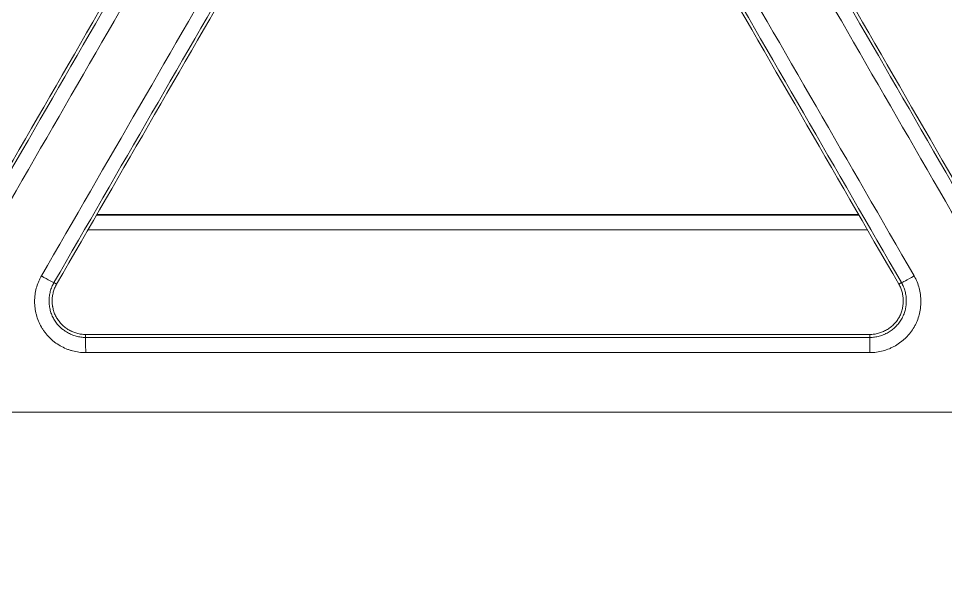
# Model space of a CAD drawing. Header units: inches. Extents: x 405346 to 489838, y -25612 to 14934.
# Drawn here: x 467351.78 to 467382.01, y 4072.75 to 4090.9 of the extents above; entities that cross this region are included whole.
import ezdxf

# ---------------------------------------------------------------- set-up
doc = ezdxf.new("R2010")
doc.units = ezdxf.units.IN
doc.header["$LTSCALE"] = 200
doc.header["$MEASUREMENT"] = 0
doc.linetypes.add('DH-HID2', pattern=[1.2, 0.8, -0.4])
doc.layers.add('FU-FURM', color=251, linetype='DH-HID2')
doc.layers.add('SS-EQ', color=2, linetype='Continuous', lineweight=20)

# ---------------------------------------------------------------- blocks, each defined once
blk = doc.blocks.new('FLLLL')
at = {"layer": 'FU-FURM'}
blk.add_arc((467631.305, 3335.773), 213.601, 91.35671, 179.233, dxfattribs=at)
blk = doc.blocks.new('4way무풍')
at = {"layer": 'SS-EQ'}
for p, q in [((134.925, -236.95), (110.05, -236.95)), ((134.907, -236.925), (110.065, -236.925)), ((109.777, -237.424), (135.198, -237.424)), ((108.667, -239.148), (108.754, -239.198)), ((136.224, -239.198), (136.311, -239.148)), ((109.701, -240.839), (109.701, -240.938)), ((135.276, -240.938), (135.276, -240.839))]:
    blk.add_line(p, q, dxfattribs=at)
for centre, major_axis, ratio, start_param, end_param in [((108.257, -238.91), (-0.41, 0.237), 0.035771, 1.59542, 3.106664), ((136.72, -238.91), (-0.41, -0.237), 0.038521, 0.034933, 1.553953), ((109.701, -241.412), (0, -0.474), 0.003386, 1.52678, 3.10667), ((135.276, -241.412), (0, -0.474), 0.004454, 1.528103, 3.106647)]:
    blk.add_ellipse(centre, major_axis=major_axis, ratio=ratio, start_param=start_param, end_param=end_param, dxfattribs=at)
for points, knots in [([(346.359, 0), (346.359, -27.812), (346.359, -55.624), (346.359, -97.341), (346.359, -111.247), (346.359, -139.059), (346.359, -152.965), (346.359, -180.777), (346.359, -194.683), (346.359, -222.494), (346.359, -236.4), (346.359, -257.259), (346.358, -264.212), (346.359, -272.903), (346.359, -274.641), (346.359, -277.249), (346.359, -278.118), (346.358, -279.856), (346.358, -280.725), (346.358, -282.029), (346.358, -282.463), (346.358, -283.333), (346.359, -283.767), (346.359, -284.419), (346.359, -284.636), (346.359, -285.071), (346.358, -285.288), (346.355, -285.723), (346.353, -285.94), (346.346, -286.374), (346.341, -286.592), (346.322, -287.243), (346.305, -287.678), (346.262, -288.546), (346.236, -288.98), (346.174, -289.849), (346.138, -290.283), (346.078, -290.934), (346.057, -291.151), (346.012, -291.585), (345.894, -292.666), (345.748, -293.741), (345.479, -295.45), (345.327, -296.299), (344.817, -298.834), (344.407, -300.505), (343.687, -302.982), (343.172, -304.624), (342.294, -307.059), (341.638, -308.663), (341.119, -309.858), (340.941, -310.256), (340.714, -310.751), (340.668, -310.85), (340.576, -311.047), (340.437, -311.343), (339.919, -312.422), (339.029, -314.158), (338.177, -315.66), (336.854, -317.881), (335.912, -319.32), (334.41, -321.418), (333.379, -322.796), (331.741, -324.801), (330.589, -326.095), (329.702, -327.051), (329.403, -327.366), (329.024, -327.758), (328.947, -327.836), (328.795, -327.992), (328.566, -328.224), (327.719, -329.07), (326.303, -330.412), (324.35, -332.111), (322.332, -333.722), (320.944, -334.738), (319.535, -335.724), (318.819, -336.202), (317.367, -337.13), (315.893, -338.028), (314.376, -338.866), (313.222, -339.473), (312.835, -339.671), (312.249, -339.963), (312.054, -340.059), (311.662, -340.249), (309.896, -341.094), (308.103, -341.848), (305.68, -342.75), (304.055, -343.316), (302.408, -343.813), (299.923, -344.506), (298.245, -344.898), (295.697, -345.382), (294.842, -345.525), (293.766, -345.682), (293.551, -345.712), (293.12, -345.771), (292.903, -345.799), (292.254, -345.88), (291.821, -345.929), (290.523, -346.062), (289.657, -346.132), (288.357, -346.21), (287.924, -346.232), (287.057, -346.265), (286.624, -346.277), (285.974, -346.288), (285.757, -346.291), (285.323, -346.293), (285.107, -346.294), (284.673, -346.294), (284.456, -346.294), (284.023, -346.294), (283.806, -346.293), (283.156, -346.293), (282.722, -346.293), (281.855, -346.293), (281.421, -346.293), (280.121, -346.293), (279.253, -346.294), (277.519, -346.294), (276.652, -346.294), (274.051, -346.294), (272.316, -346.294), (267.113, -346.294), (263.645, -346.293), (256.708, -346.293), (253.239, -346.294), (242.833, -346.294), (235.896, -346.294), (222.022, -346.294), (215.084, -346.294), (194.273, -346.294), (180.399, -346.294), (152.65, -346.294), (138.775, -346.294), (111.027, -346.294), (97.152, -346.294), (69.404, -346.294), (55.529, -346.294), (34.718, -346.294), (27.78, -346.294), (13.906, -346.294), (6.969, -346.294), (0.032, -346.294)], [0, 0, 0, 0, 0.125, 0.125, 0.1875, 0.1875, 0.25, 0.25, 0.3125, 0.3125, 0.375, 0.375, 0.40625, 0.40625, 0.414063, 0.414063, 0.417969, 0.417969, 0.421875, 0.421875, 0.423828, 0.423828, 0.425781, 0.425781, 0.426758, 0.426758, 0.427734, 0.427734, 0.428711, 0.428711, 0.429688, 0.429688, 0.431641, 0.431641, 0.433594, 0.433594, 0.435547, 0.435547, 0.436523, 0.436523, 0.4375, 0.441406, 0.441406, 0.445313, 0.445313, 0.453125, 0.453125, 0.457031, 0.460938, 0.464844, 0.464844, 0.466797, 0.466797, 0.467285, 0.467285, 0.467773, 0.46875, 0.472656, 0.476563, 0.476563, 0.484375, 0.484375, 0.488281, 0.492188, 0.496094, 0.496094, 0.498047, 0.498047, 0.498535, 0.498535, 0.499023, 0.5, 0.503906, 0.507813, 0.511719, 0.515625, 0.515625, 0.519531, 0.519531, 0.523438, 0.527344, 0.527344, 0.529297, 0.529297, 0.530273, 0.530273, 0.53125, 0.539063, 0.539063, 0.542969, 0.546875, 0.546875, 0.554688, 0.554688, 0.558594, 0.558594, 0.55957, 0.55957, 0.560547, 0.560547, 0.5625, 0.5625, 0.566406, 0.566406, 0.568359, 0.568359, 0.570313, 0.570313, 0.571289, 0.571289, 0.572266, 0.572266, 0.573242, 0.573242, 0.574219, 0.574219, 0.576172, 0.576172, 0.578125, 0.578125, 0.582031, 0.582031, 0.585938, 0.585938, 0.59375, 0.59375, 0.609375, 0.609375, 0.625, 0.625, 0.65625, 0.65625, 0.6875, 0.6875, 0.75, 0.75, 0.8125, 0.8125, 0.875, 0.875, 0.9375, 0.9375, 0.96875, 0.96875, 1, 1, 1, 1]), ([(0.032, -345.099), (6.961, -345.099), (13.891, -345.099), (27.75, -345.099), (34.679, -345.099), (55.467, -345.099), (69.326, -345.098), (97.044, -345.098), (110.903, -345.097), (138.621, -345.096), (152.48, -345.096), (180.197, -345.094), (194.056, -345.092), (214.845, -345.09), (221.774, -345.089), (235.633, -345.086), (242.562, -345.085), (256.421, -345.082), (263.351, -345.081), (272.013, -345.079), (273.745, -345.079), (276.343, -345.079), (277.21, -345.078), (278.942, -345.078), (279.808, -345.077), (281.107, -345.076), (281.541, -345.076), (282.407, -345.076), (282.84, -345.076), (283.706, -345.076), (284.139, -345.076), (284.789, -345.074), (285.005, -345.074), (285.438, -345.071), (285.655, -345.069), (286.304, -345.06), (286.737, -345.049), (287.602, -345.017), (288.034, -344.997), (289.33, -344.922), (290.194, -344.853), (291.488, -344.722), (291.92, -344.673), (292.566, -344.593), (292.782, -344.566), (293.212, -344.508), (294.286, -344.358), (295.351, -344.18), (297.891, -343.699), (299.563, -343.307), (302.039, -342.615), (303.679, -342.118), (305.297, -341.551), (307.709, -340.648), (309.296, -339.976), (311.056, -339.138), (311.349, -338.996), (311.641, -338.853), (311.836, -338.756), (311.933, -338.707), (312.418, -338.464), (312.803, -338.265), (313.951, -337.656), (314.704, -337.236), (316.19, -336.364), (316.921, -335.913), (318.363, -334.982), (319.073, -334.502), (320.472, -333.511), (321.849, -332.491), (323.849, -330.872), (325.784, -329.163), (327.03, -327.964), (327.795, -327.195), (327.947, -327.041), (328.25, -326.729), (328.401, -326.573), (328.849, -326.102), (329.145, -325.785), (330.019, -324.826), (331.153, -323.527), (332.763, -321.515), (333.776, -320.132), (334.759, -318.728), (335.235, -318.016), (336.157, -316.57), (336.603, -315.837), (337.465, -314.35), (338.296, -312.842), (339.065, -311.291), (339.481, -310.406), (339.527, -310.308), (339.618, -310.111), (339.754, -309.815), (340.065, -309.123), (340.322, -308.527), (340.821, -307.331), (341.451, -305.727), (342.288, -303.291), (342.776, -301.648), (343.454, -299.169), (343.836, -297.496), (344.302, -294.959), (344.439, -294.108), (344.619, -292.825), (344.702, -292.181), (344.786, -291.427), (344.82, -291.104), (344.842, -290.888), (344.853, -290.779), (344.946, -289.807), (345.01, -288.942), (345.078, -287.644), (345.096, -287.212), (345.116, -286.563), (345.122, -286.347), (345.13, -285.914), (345.133, -285.698), (345.138, -285.266), (345.139, -285.049), (345.14, -284.617), (345.14, -284.4), (345.141, -283.752), (345.141, -283.319), (345.141, -282.67), (345.141, -282.454), (345.141, -282.021), (345.141, -281.805), (345.142, -281.156), (345.142, -280.724), (345.143, -279.426), (345.143, -278.561), (345.144, -276.831), (345.144, -275.966), (345.145, -273.37), (345.145, -271.64), (345.146, -262.989), (345.148, -256.069), (345.152, -235.306), (345.154, -221.465), (345.157, -193.782), (345.159, -179.94), (345.161, -152.257), (345.161, -138.416), (345.162, -110.732), (345.163, -69.208), (345.164, -27.683), (345.164, 0)], [0, 0, 0, 0, 0.03125, 0.03125, 0.0625, 0.0625, 0.125, 0.125, 0.1875, 0.1875, 0.25, 0.25, 0.3125, 0.3125, 0.34375, 0.34375, 0.375, 0.375, 0.40625, 0.40625, 0.414063, 0.414063, 0.417969, 0.417969, 0.421875, 0.421875, 0.423828, 0.423828, 0.425781, 0.425781, 0.427734, 0.427734, 0.428711, 0.428711, 0.429688, 0.429688, 0.431641, 0.431641, 0.433594, 0.433594, 0.4375, 0.4375, 0.439453, 0.439453, 0.44043, 0.44043, 0.441406, 0.445313, 0.445313, 0.453125, 0.453125, 0.457031, 0.460938, 0.460938, 0.46875, 0.46875, 0.469727, 0.470215, 0.470215, 0.470703, 0.470703, 0.472656, 0.472656, 0.476563, 0.476563, 0.480469, 0.480469, 0.484375, 0.484375, 0.488281, 0.492188, 0.496094, 0.5, 0.5, 0.500977, 0.500977, 0.501953, 0.501953, 0.503906, 0.503906, 0.507813, 0.511719, 0.515625, 0.515625, 0.519531, 0.519531, 0.523438, 0.523438, 0.527344, 0.53125, 0.53125, 0.531738, 0.531738, 0.532227, 0.533203, 0.535156, 0.535156, 0.539063, 0.542969, 0.546875, 0.546875, 0.554688, 0.554688, 0.558594, 0.558594, 0.560547, 0.561523, 0.562012, 0.562012, 0.5625, 0.5625, 0.566406, 0.566406, 0.568359, 0.568359, 0.569336, 0.569336, 0.570313, 0.570313, 0.571289, 0.571289, 0.572266, 0.572266, 0.574219, 0.574219, 0.575195, 0.575195, 0.576172, 0.576172, 0.578125, 0.578125, 0.582031, 0.582031, 0.585938, 0.585938, 0.59375, 0.59375, 0.625, 0.625, 0.6875, 0.6875, 0.75, 0.75, 0.8125, 0.8125, 0.875, 1, 1, 1, 1]), ([(105.938, -237.572), (108.069, -233.881), (110.2, -230.19), (114.463, -222.807), (116.594, -219.116), (118.726, -215.424)], [0, 0, 0, 0, 0.5, 0.5, 1, 1, 1, 1]), ([(106.024, -237.622), (108.155, -233.931), (110.286, -230.24), (114.549, -222.857), (116.68, -219.165), (118.812, -215.474)], [0, 0, 0, 0, 0.5, 0.5, 1, 1, 1, 1]), ([(119.224, -215.727), (117.093, -219.419), (114.961, -223.111), (110.699, -230.495), (108.567, -234.187), (106.436, -237.879)], [0, 0, 0, 0, 0.5, 0.5, 1, 1, 1, 1]), ([(108.259, -238.931), (110.39, -235.239), (112.521, -231.548), (116.784, -224.164), (118.915, -220.472), (121.047, -216.779)], [0, 0, 0, 0, 0.5, 0.5, 1, 1, 1, 1]), ([(121.454, -216.999), (119.323, -220.691), (117.191, -224.383), (112.929, -231.765), (110.798, -235.457), (108.667, -239.148)], [0, 0, 0, 0, 0.5, 0.5, 1, 1, 1, 1]), ([(121.541, -217.049), (119.41, -220.741), (117.278, -224.433), (113.016, -231.816), (110.885, -235.507), (108.754, -239.198)], [0, 0, 0, 0, 0.5, 0.5, 1, 1, 1, 1]), ([(109.703, -241.433), (109.629, -241.433), (109.557, -241.428), (109.413, -241.408), (109.342, -241.394), (109.237, -241.365), (109.202, -241.355), (109.15, -241.337), (109.133, -241.331), (109.099, -241.318), (109.082, -241.311), (108.998, -241.276), (108.868, -241.211), (108.747, -241.131), (108.674, -241.075), (108.66, -241.064), (108.631, -241.041), (108.617, -241.029), (108.576, -240.993), (108.55, -240.968), (108.473, -240.892), (108.425, -240.838), (108.358, -240.751), (108.337, -240.722), (108.296, -240.661), (108.277, -240.63), (108.222, -240.535), (108.158, -240.405), (108.112, -240.268), (108.089, -240.179), (108.085, -240.162), (108.076, -240.126), (108.073, -240.108), (108.062, -240.054), (108.056, -240.018), (108.042, -239.91), (108.038, -239.838), (108.038, -239.729), (108.039, -239.675), (108.044, -239.62), (108.047, -239.584), (108.049, -239.566), (108.061, -239.475), (108.089, -239.332), (108.135, -239.195), (108.176, -239.094), (108.191, -239.061), (108.223, -238.995), (108.24, -238.963), (108.259, -238.931)], [0, 0, 0, 0, 0.0625, 0.0625, 0.125, 0.125, 0.15625, 0.15625, 0.171875, 0.171875, 0.1875, 0.1875, 0.25, 0.3125, 0.3125, 0.328125, 0.328125, 0.34375, 0.34375, 0.375, 0.375, 0.4375, 0.4375, 0.46875, 0.46875, 0.5, 0.5, 0.5625, 0.625, 0.625, 0.640625, 0.640625, 0.65625, 0.65625, 0.6875, 0.6875, 0.75, 0.75, 0.78125, 0.796875, 0.796875, 0.8125, 0.8125, 0.875, 0.9375, 0.9375, 0.96875, 0.96875, 1, 1, 1, 1]), ([(136.723, -238.93), (136.759, -238.994), (136.791, -239.059), (136.846, -239.193), (136.869, -239.262), (136.897, -239.367), (136.905, -239.402), (136.916, -239.456), (136.919, -239.474), (136.925, -239.51), (136.927, -239.529), (136.939, -239.619), (136.948, -239.763), (136.939, -239.908), (136.928, -239.999), (136.925, -240.017), (136.919, -240.053), (136.916, -240.071), (136.905, -240.125), (136.897, -240.16), (136.87, -240.265), (136.847, -240.334), (136.806, -240.435), (136.791, -240.468), (136.759, -240.533), (136.741, -240.566), (136.687, -240.661), (136.606, -240.781), (136.51, -240.89), (136.445, -240.954), (136.432, -240.967), (136.405, -240.992), (136.391, -241.004), (136.35, -241.04), (136.322, -241.063), (136.235, -241.129), (136.175, -241.169), (136.081, -241.224), (136.033, -241.25), (135.983, -241.273), (135.95, -241.288), (135.933, -241.296), (135.849, -241.331), (135.711, -241.378), (135.569, -241.407), (135.461, -241.422), (135.425, -241.426), (135.352, -241.431), (135.315, -241.432), (135.278, -241.432)], [0, 0, 0, 0, 0.0625, 0.0625, 0.125, 0.125, 0.15625, 0.15625, 0.171875, 0.171875, 0.1875, 0.1875, 0.25, 0.3125, 0.3125, 0.328125, 0.328125, 0.34375, 0.34375, 0.375, 0.375, 0.4375, 0.4375, 0.46875, 0.46875, 0.5, 0.5, 0.5625, 0.625, 0.625, 0.640625, 0.640625, 0.65625, 0.65625, 0.6875, 0.6875, 0.75, 0.75, 0.78125, 0.796875, 0.796875, 0.8125, 0.8125, 0.875, 0.9375, 0.9375, 0.96875, 0.96875, 1, 1, 1, 1]), ([(108.667, -239.148), (108.665, -239.15), (108.664, -239.153), (108.66, -239.159), (108.656, -239.168), (108.651, -239.176), (108.642, -239.194), (108.636, -239.205), (108.618, -239.241), (108.608, -239.265), (108.578, -239.337), (108.546, -239.435), (108.526, -239.537), (108.518, -239.602), (108.516, -239.615), (108.514, -239.641), (108.513, -239.654), (108.51, -239.693), (108.51, -239.719), (108.51, -239.797), (108.513, -239.849), (108.523, -239.926), (108.527, -239.952), (108.537, -240.003), (108.543, -240.029), (108.563, -240.104), (108.595, -240.203), (108.641, -240.296), (108.68, -240.364), (108.694, -240.386), (108.723, -240.429), (108.738, -240.451), (108.786, -240.512), (108.82, -240.551), (108.876, -240.605), (108.904, -240.632), (108.934, -240.657), (108.955, -240.674), (108.965, -240.682), (109.017, -240.722), (109.104, -240.779), (109.197, -240.825), (109.269, -240.856), (109.293, -240.865), (109.343, -240.882), (109.368, -240.89), (109.443, -240.91), (109.494, -240.921), (109.571, -240.931), (109.61, -240.935), (109.655, -240.938), (109.678, -240.938), (109.688, -240.938), (109.695, -240.938), (109.698, -240.938), (109.701, -240.938)], [0, 0, 0, 0, 0.003906, 0.003906, 0.007812, 0.015625, 0.015625, 0.03125, 0.03125, 0.0625, 0.0625, 0.125, 0.1875, 0.1875, 0.203125, 0.203125, 0.21875, 0.21875, 0.25, 0.25, 0.3125, 0.3125, 0.34375, 0.34375, 0.375, 0.375, 0.4375, 0.5, 0.5, 0.53125, 0.53125, 0.5625, 0.5625, 0.625, 0.625, 0.65625, 0.671875, 0.671875, 0.6875, 0.6875, 0.75, 0.8125, 0.8125, 0.84375, 0.84375, 0.875, 0.875, 0.9375, 0.9375, 0.96875, 0.984375, 0.992187, 0.996094, 0.996094, 1, 1, 1, 1]), ([(109.701, -240.839), (109.677, -240.839), (109.653, -240.839), (109.605, -240.835), (109.581, -240.833), (109.51, -240.823), (109.417, -240.804), (109.327, -240.773), (109.272, -240.75), (109.261, -240.745), (109.239, -240.735), (109.207, -240.719), (109.175, -240.702), (109.113, -240.667), (109.074, -240.64), (109.017, -240.597), (108.998, -240.582), (108.962, -240.55), (108.945, -240.534), (108.894, -240.484), (108.831, -240.412), (108.777, -240.333), (108.741, -240.271), (108.73, -240.25), (108.709, -240.207), (108.699, -240.185), (108.673, -240.119), (108.658, -240.074), (108.64, -240.005), (108.632, -239.97), (108.625, -239.935), (108.622, -239.911), (108.62, -239.899), (108.612, -239.84), (108.606, -239.745), (108.612, -239.65), (108.621, -239.579), (108.625, -239.555), (108.634, -239.508), (108.64, -239.485), (108.658, -239.415), (108.673, -239.37), (108.709, -239.282), (108.73, -239.24), (108.754, -239.198)], [0, 0, 0, 0, 0.03125, 0.03125, 0.0625, 0.0625, 0.125, 0.1875, 0.1875, 0.203125, 0.203125, 0.21875, 0.25, 0.25, 0.3125, 0.3125, 0.34375, 0.34375, 0.375, 0.375, 0.4375, 0.5, 0.5, 0.53125, 0.53125, 0.5625, 0.5625, 0.625, 0.625, 0.65625, 0.671875, 0.671875, 0.6875, 0.6875, 0.75, 0.8125, 0.8125, 0.84375, 0.84375, 0.875, 0.875, 0.9375, 0.9375, 1, 1, 1, 1]), ([(135.276, -240.938), (135.279, -240.938), (135.283, -240.938), (135.289, -240.938), (135.299, -240.938), (135.309, -240.938), (135.329, -240.937), (135.342, -240.937), (135.381, -240.934), (135.407, -240.931), (135.485, -240.92), (135.586, -240.899), (135.684, -240.865), (135.745, -240.84), (135.757, -240.835), (135.781, -240.824), (135.816, -240.807), (135.85, -240.789), (135.918, -240.75), (135.961, -240.721), (136.023, -240.674), (136.043, -240.657), (136.073, -240.631), (136.083, -240.623), (136.102, -240.605), (136.111, -240.596), (136.158, -240.55), (136.192, -240.511), (136.256, -240.429), (136.285, -240.386), (136.324, -240.318), (136.336, -240.295), (136.359, -240.248), (136.37, -240.224), (136.399, -240.152), (136.415, -240.103), (136.435, -240.028), (136.444, -239.99), (136.45, -239.951), (136.455, -239.925), (136.456, -239.912), (136.465, -239.848), (136.471, -239.744), (136.465, -239.641), (136.455, -239.563), (136.451, -239.537), (136.441, -239.486), (136.435, -239.46), (136.415, -239.385), (136.399, -239.336), (136.369, -239.264), (136.354, -239.228), (136.333, -239.188), (136.322, -239.168), (136.317, -239.159), (136.314, -239.153), (136.312, -239.15), (136.311, -239.148)], [0, 0, 0, 0, 0.003906, 0.003906, 0.007813, 0.015625, 0.015625, 0.03125, 0.03125, 0.0625, 0.0625, 0.125, 0.1875, 0.1875, 0.203125, 0.203125, 0.21875, 0.25, 0.25, 0.3125, 0.3125, 0.34375, 0.34375, 0.359375, 0.359375, 0.375, 0.375, 0.4375, 0.4375, 0.5, 0.5, 0.53125, 0.53125, 0.5625, 0.5625, 0.625, 0.625, 0.65625, 0.671875, 0.671875, 0.6875, 0.6875, 0.75, 0.8125, 0.8125, 0.84375, 0.84375, 0.875, 0.875, 0.9375, 0.9375, 0.96875, 0.984375, 0.992188, 0.996094, 0.996094, 1, 1, 1, 1]), ([(136.224, -239.198), (136.248, -239.24), (136.269, -239.283), (136.305, -239.371), (136.335, -239.461), (136.353, -239.555), (136.362, -239.626), (136.365, -239.65), (136.368, -239.698), (136.368, -239.722), (136.368, -239.793), (136.365, -239.84), (136.356, -239.911), (136.353, -239.935), (136.343, -239.982), (136.338, -240.005), (136.32, -240.075), (136.29, -240.165), (136.248, -240.25), (136.212, -240.313), (136.199, -240.333), (136.173, -240.373), (136.159, -240.392), (136.115, -240.449), (136.083, -240.484), (136.033, -240.534), (136.007, -240.558), (135.979, -240.582), (135.96, -240.597), (135.951, -240.604), (135.903, -240.64), (135.824, -240.693), (135.739, -240.736), (135.672, -240.763), (135.65, -240.772), (135.605, -240.788), (135.582, -240.795), (135.513, -240.814), (135.466, -240.823), (135.372, -240.836), (135.324, -240.839), (135.276, -240.839)], [0, 0, 0, 0, 0.0625, 0.0625, 0.125, 0.1875, 0.1875, 0.21875, 0.21875, 0.25, 0.25, 0.3125, 0.3125, 0.34375, 0.34375, 0.375, 0.375, 0.4375, 0.5, 0.5, 0.53125, 0.53125, 0.5625, 0.5625, 0.625, 0.625, 0.65625, 0.671875, 0.671875, 0.6875, 0.6875, 0.75, 0.8125, 0.8125, 0.84375, 0.84375, 0.875, 0.875, 0.9375, 0.9375, 1, 1, 1, 1]), ([(0, -243.373), (4.961, -243.373), (9.922, -243.373), (19.843, -243.373), (24.804, -243.373), (39.686, -243.373), (49.608, -243.373), (69.451, -243.373), (79.372, -243.373), (94.254, -243.373), (99.215, -243.373), (109.136, -243.373), (114.097, -243.373), (128.979, -243.373), (138.901, -243.373), (158.743, -243.373), (168.665, -243.373), (183.546, -243.373), (188.507, -243.373), (194.708, -243.373), (195.948, -243.373), (198.428, -243.373), (199.668, -243.373), (203.388, -243.373), (205.869, -243.373), (210.829, -243.373), (213.309, -243.373), (218.269, -243.373), (220.749, -243.373), (225.709, -243.373), (228.189, -243.373), (233.149, -243.373), (235.629, -243.373), (238.109, -243.373)], [0, 0, 0, 0, 0.0625, 0.0625, 0.125, 0.125, 0.25, 0.25, 0.375, 0.375, 0.4375, 0.4375, 0.5, 0.5, 0.625, 0.625, 0.75, 0.75, 0.8125, 0.8125, 0.828125, 0.828125, 0.84375, 0.84375, 0.875, 0.875, 0.90625, 0.90625, 0.9375, 0.9375, 0.96875, 0.96875, 1, 1, 1, 1])]:
    blk.add_open_spline(points, degree=3, knots=knots, dxfattribs=at)
for points in [[(126.166, -215.474), (130.429, -222.857), (134.691, -230.24), (138.953, -237.622)], [(126.252, -215.424), (130.515, -222.807), (134.777, -230.19), (139.039, -237.572)], [(138.545, -237.878), (134.283, -230.495), (130.021, -223.111), (125.758, -215.727)], [(136.224, -239.198), (131.962, -231.816), (127.699, -224.433), (123.437, -217.049)], [(136.311, -239.148), (132.049, -231.766), (127.786, -224.383), (123.523, -216.999)], [(123.936, -216.779), (128.198, -224.163), (132.461, -231.547), (136.723, -238.93)], [(109.701, -240.839), (118.226, -240.839), (126.751, -240.839), (135.276, -240.839)], [(109.701, -240.938), (118.226, -240.938), (126.751, -240.938), (135.276, -240.938)], [(135.278, -241.432), (126.753, -241.432), (118.228, -241.433), (109.703, -241.433)]]:
    blk.add_open_spline(points, degree=3, dxfattribs=at)

msp = doc.modelspace()

# ---------------------------------------------------------------- block references
for name, p in [('FLLLL', (-47.5, 596.663)), ('4way무풍', (467244.268, 4321.426))]:
    msp.add_blockref(name, p)

doc.saveas('drawing.dxf')
